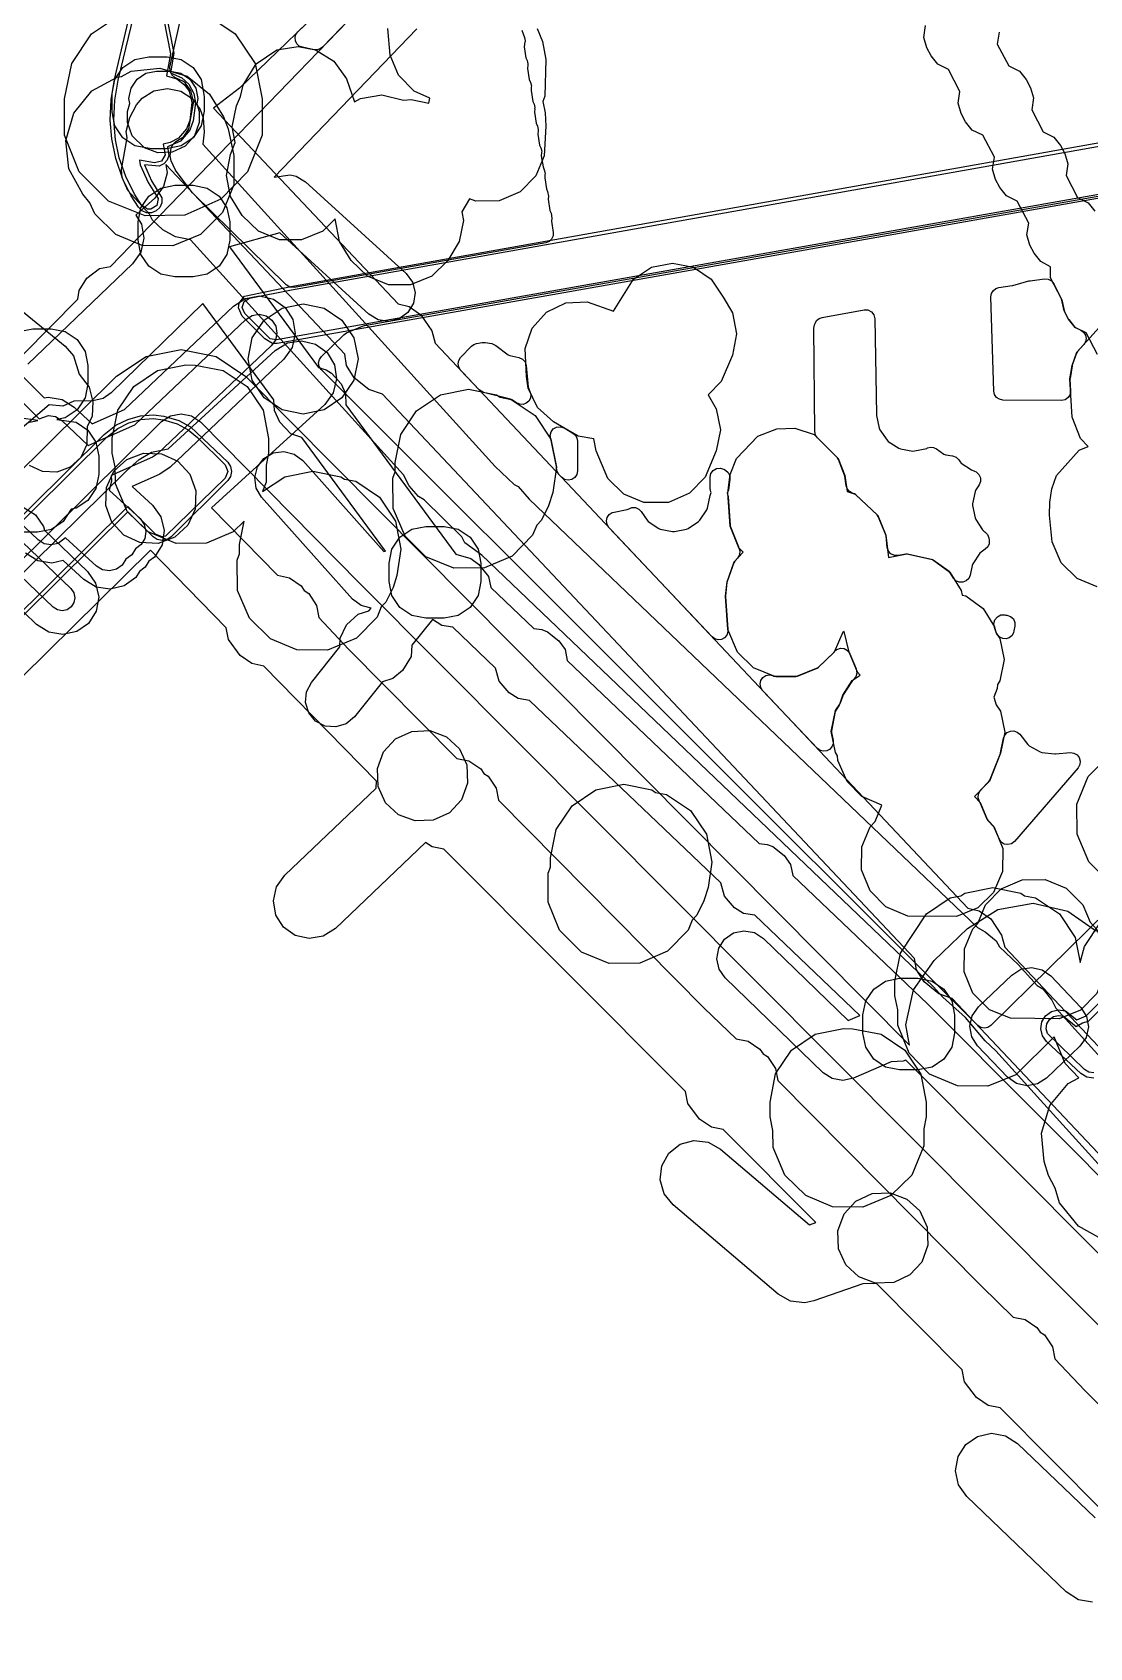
# Model space of a CAD drawing. Header units: metres. Extents: x -2677 to -840, y 169 to 1487.
# Drawn here: x -1781.2 to -1723.5, y 1042.6 to 1130.6 of the extents above; entities that cross this region are included whole.
import ezdxf

# ---------------------------------------------------------------- set-up
doc = ezdxf.new("R2010")
doc.units = ezdxf.units.M
for name, color, linetype in [('AI_GREENING_ALLOWED_ZONE', 4, 'Continuous'), ('AI_GREENING_EXCLUSIONS', 1, 'Continuous'), ('AI_GREENING_LAWN', 82, 'Continuous')]:
    doc.layers.add(name, color=color, linetype=linetype)

msp = doc.modelspace()

# ---------------------------------------------------------------- linework, layer by layer
at = {"layer": 'AI_GREENING_ALLOWED_ZONE'}
for points in [[(-1766.428, 1129.814), (-1766.595, 1129.88), (-1766.729, 1130.002), (-1766.81, 1130.163), (-1766.829, 1130.342), (-1766.783, 1130.517), (-1766.678, 1130.663), (-1764.763, 1132.519), (-1764.609, 1132.621), (-1764.428, 1132.66), (-1764.245, 1132.631), (-1764.086, 1132.537), (-1763.971, 1132.391), (-1763.841, 1132.141), (-1763.774, 1132.057), (-1763.689, 1131.899), (-1763.665, 1131.721), (-1763.705, 1131.546), (-1763.805, 1131.397), (-1765.324, 1129.828), (-1765.457, 1129.73), (-1765.615, 1129.68), (-1765.781, 1129.685), (-1766.428, 1129.814)], [(-1725.957, 1117.189), (-1725.756, 1117.172), (-1725.578, 1117.078), (-1725.452, 1116.921), (-1725.063, 1116.165), (-1725.021, 1116.048), (-1724.889, 1115.472), (-1724.867, 1115.412), (-1724.662, 1115.02), (-1724.635, 1114.979), (-1724.317, 1114.584), (-1724.234, 1114.518), (-1723.975, 1114.39), (-1723.828, 1114.28), (-1723.731, 1114.124), (-1723.696, 1113.944), (-1723.729, 1113.763), (-1723.825, 1113.607), (-1724.164, 1113.231), (-1724.213, 1113.149), (-1724.45, 1112.493), (-1724.461, 1112.448), (-1724.57, 1111.77), (-1724.573, 1111.717), (-1724.538, 1111.095), (-1724.568, 1110.895), (-1724.675, 1110.722), (-1724.842, 1110.607), (-1725.041, 1110.567), (-1728.235, 1110.588), (-1728.422, 1110.626), (-1728.581, 1110.731), (-1728.69, 1110.888), (-1728.732, 1111.074), (-1728.879, 1116.21), (-1728.851, 1116.389), (-1728.762, 1116.547), (-1728.622, 1116.662), (-1728.451, 1116.72), (-1727.726, 1116.824), (-1727.694, 1116.831), (-1726.817, 1117.079), (-1726.741, 1117.094), (-1725.957, 1117.189)], [(-1732.336, 1107.973), (-1732.172, 1108.013), (-1732.005, 1107.996), (-1731.852, 1107.925), (-1731.444, 1107.642), (-1731.345, 1107.602), (-1730.971, 1107.539), (-1730.782, 1107.465), (-1730.639, 1107.323), (-1730.568, 1107.218), (-1730.5, 1107.15), (-1729.938, 1106.774), (-1729.785, 1106.716), (-1729.787, 1106.711), (-1729.681, 1106.672), (-1729.535, 1106.536), (-1729.454, 1106.353), (-1729.451, 1106.153), (-1729.527, 1105.968), (-1729.713, 1105.69), (-1729.75, 1105.601), (-1729.883, 1104.932), (-1729.883, 1104.835), (-1729.75, 1104.167), (-1729.713, 1104.077), (-1729.334, 1103.51), (-1729.266, 1103.442), (-1729.213, 1103.407), (-1729.069, 1103.26), (-1728.997, 1103.067), (-1728.978, 1102.942), (-1728.984, 1102.754), (-1729.06, 1102.582), (-1729.194, 1102.451), (-1729.418, 1102.301), (-1729.486, 1102.232), (-1729.865, 1101.666), (-1729.902, 1101.576), (-1730.007, 1101.048), (-1730.083, 1100.866), (-1730.225, 1100.727), (-1730.408, 1100.654), (-1730.606, 1100.658), (-1730.787, 1100.738), (-1730.923, 1100.882), (-1731.098, 1101.166), (-1731.164, 1101.236), (-1732.034, 1101.861), (-1732.124, 1101.901), (-1733.424, 1102.193), (-1733.526, 1102.194), (-1733.939, 1102.112), (-1734.145, 1102.114), (-1734.332, 1102.199), (-1734.47, 1102.352), (-1734.534, 1102.547), (-1734.603, 1103.18), (-1734.621, 1103.248), (-1735.033, 1104.242), (-1735.092, 1104.327), (-1736.24, 1105.413), (-1736.326, 1105.466), (-1736.443, 1105.508), (-1736.598, 1105.598), (-1736.711, 1105.737), (-1736.768, 1105.907), (-1736.845, 1106.438), (-1736.86, 1106.492), (-1737.191, 1107.346), (-1737.247, 1107.431), (-1738.339, 1108.52), (-1738.447, 1108.681), (-1738.486, 1108.87), (-1738.533, 1114.51), (-1738.505, 1114.68), (-1738.475, 1114.764), (-1738.389, 1114.917), (-1738.256, 1115.03), (-1738.092, 1115.091), (-1735.802, 1115.504), (-1735.587, 1115.496), (-1735.396, 1115.398), (-1735.263, 1115.229), (-1735.213, 1115.02), (-1735.127, 1109.791), (-1735.122, 1109.742), (-1734.973, 1109.051), (-1734.934, 1108.963), (-1734.546, 1108.402), (-1734.477, 1108.335), (-1733.904, 1107.965), (-1733.814, 1107.93), (-1733.143, 1107.808), (-1733.046, 1107.81), (-1732.38, 1107.953), (-1732.336, 1107.973)], [(-1754.02, 1111.058), (-1753.972, 1110.88), (-1753.993, 1110.696), (-1754.079, 1110.532), (-1754.219, 1110.411), (-1754.393, 1110.349), (-1754.578, 1110.354), (-1754.748, 1110.427), (-1755.003, 1110.597), (-1755.079, 1110.631), (-1756.554, 1111.007), (-1756.794, 1111.149), (-1757.8, 1112.216), (-1757.901, 1112.375), (-1757.936, 1112.56), (-1757.9, 1112.745), (-1757.798, 1112.904), (-1757.209, 1113.521), (-1757.081, 1113.618), (-1756.928, 1113.67), (-1756.617, 1113.721), (-1756.459, 1113.722), (-1756.101, 1113.666), (-1755.873, 1113.568), (-1755.21, 1113.056), (-1755.109, 1113.009), (-1754.619, 1112.909), (-1754.427, 1112.824), (-1754.286, 1112.667), (-1754.222, 1112.466), (-1754.112, 1111.286), (-1754.088, 1111.202), (-1754.02, 1111.058)], [(-1752.88, 1108.446), (-1752.918, 1108.649), (-1752.87, 1108.85), (-1752.745, 1109.015), (-1752.564, 1109.115), (-1752.358, 1109.133), (-1752.162, 1109.067), (-1751.673, 1108.777), (-1751.543, 1108.665), (-1751.458, 1108.516), (-1751.429, 1108.347), (-1751.429, 1106.721), (-1751.468, 1106.528), (-1751.579, 1106.364), (-1751.744, 1106.257), (-1751.939, 1106.221), (-1752.131, 1106.264), (-1752.293, 1106.378), (-1752.439, 1106.533), (-1752.538, 1106.686), (-1752.575, 1106.865), (-1752.577, 1106.968), (-1752.864, 1108.407), (-1752.88, 1108.446)], [(-1749.714, 1103.645), (-1749.817, 1103.808), (-1749.851, 1103.998), (-1749.81, 1104.187), (-1749.701, 1104.345), (-1749.54, 1104.451), (-1749.428, 1104.473), (-1749.429, 1104.479), (-1748.712, 1104.621), (-1748.577, 1104.677), (-1748.575, 1104.673), (-1748.461, 1104.721), (-1748.266, 1104.721), (-1748.086, 1104.646), (-1747.948, 1104.508), (-1747.634, 1104.039), (-1747.566, 1103.971), (-1746.999, 1103.592), (-1746.91, 1103.555), (-1746.241, 1103.422), (-1746.145, 1103.422), (-1745.476, 1103.555), (-1745.387, 1103.592), (-1744.82, 1103.971), (-1744.751, 1104.039), (-1744.372, 1104.606), (-1744.335, 1104.696), (-1744.198, 1105.386), (-1744.132, 1105.541), (-1744.158, 1105.582), (-1744.193, 1105.765), (-1744.193, 1106.378), (-1744.149, 1106.582), (-1744.027, 1106.751), (-1743.846, 1106.854), (-1743.639, 1106.876), (-1743.441, 1106.81), (-1743.358, 1106.762), (-1743.211, 1106.631), (-1743.125, 1106.454), (-1743.115, 1106.257), (-1743.198, 1105.693), (-1743.259, 1105.517), (-1743.263, 1105.513), (-1743.209, 1105.323), (-1743.097, 1103.743), (-1743.08, 1103.668), (-1742.642, 1102.581), (-1742.639, 1102.576), (-1742.566, 1102.37), (-1742.587, 1102.153), (-1742.7, 1101.966), (-1742.848, 1101.809), (-1742.902, 1101.721), (-1743.263, 1100.701), (-1743.276, 1100.644), (-1743.351, 1099.919), (-1743.352, 1099.876), (-1743.225, 1098.079), (-1743.228, 1098.079), (-1743.222, 1097.947), (-1743.282, 1097.771), (-1743.402, 1097.629), (-1743.566, 1097.541), (-1743.75, 1097.518), (-1743.93, 1097.565), (-1744.081, 1097.674), (-1749.714, 1103.645)], [(-1728.682, 1098.195), (-1728.718, 1098.406), (-1728.663, 1098.612), (-1728.527, 1098.777), (-1728.335, 1098.87), (-1728.121, 1098.874), (-1728.069, 1098.864), (-1728.013, 1098.858), (-1727.814, 1098.795), (-1727.658, 1098.656), (-1727.573, 1098.465), (-1727.573, 1098.256), (-1727.628, 1098), (-1727.63, 1098.001), (-1727.648, 1097.896), (-1727.742, 1097.74), (-1727.885, 1097.628), (-1728.059, 1097.574), (-1728.24, 1097.587), (-1728.405, 1097.663), (-1728.532, 1097.793), (-1728.568, 1097.846), (-1728.64, 1098.016), (-1728.679, 1098.189), (-1728.682, 1098.195)], [(-1741.333, 1094.762), (-1741.435, 1094.924), (-1741.469, 1095.114), (-1741.429, 1095.302), (-1741.32, 1095.461), (-1741.16, 1095.567), (-1740.971, 1095.605), (-1740.782, 1095.568), (-1740.712, 1095.54), (-1740.62, 1095.522), (-1739.528, 1095.522), (-1739.436, 1095.54), (-1738.36, 1095.974), (-1738.28, 1096.026), (-1737.473, 1096.813), (-1737.447, 1096.851), (-1737.292, 1096.996), (-1737.091, 1097.064), (-1736.879, 1097.042), (-1736.696, 1096.934), (-1736.574, 1096.76), (-1736.225, 1095.926), (-1736.187, 1095.707), (-1736.248, 1095.493), (-1736.395, 1095.327), (-1736.405, 1095.319), (-1736.469, 1095.251), (-1736.938, 1094.516), (-1736.963, 1094.467), (-1737.108, 1094.063), (-1737.163, 1093.954), (-1737.33, 1093.705), (-1737.367, 1093.616), (-1737.577, 1092.564), (-1737.577, 1092.468), (-1737.492, 1092.036), (-1737.49, 1091.853), (-1737.554, 1091.681), (-1737.676, 1091.544), (-1737.839, 1091.46), (-1738.021, 1091.441), (-1738.198, 1091.488), (-1738.346, 1091.596), (-1741.333, 1094.762)], [(-1728.196, 1092.151), (-1728.125, 1092.326), (-1727.994, 1092.462), (-1727.823, 1092.54), (-1727.635, 1092.549), (-1727.456, 1092.488), (-1727.313, 1092.365), (-1726.87, 1091.806), (-1726.796, 1091.744), (-1726.2, 1091.412), (-1726.108, 1091.383), (-1725.406, 1091.302), (-1725.357, 1091.301), (-1724.551, 1091.367), (-1724.356, 1091.345), (-1724.186, 1091.249), (-1724.064, 1091.096), (-1724.012, 1090.907), (-1724.035, 1090.713), (-1724.131, 1090.542), (-1727.596, 1086.525), (-1727.757, 1086.401), (-1727.954, 1086.352), (-1728.154, 1086.385), (-1728.325, 1086.495), (-1728.438, 1086.663), (-1728.679, 1087.258), (-1728.729, 1087.336), (-1729.003, 1087.624), (-1729.102, 1087.776), (-1729.446, 1088.598), (-1729.51, 1088.697), (-1729.587, 1088.906), (-1729.565, 1089.128), (-1729.449, 1089.318), (-1728.994, 1089.785), (-1728.941, 1089.866), (-1728.366, 1091.314), (-1728.353, 1091.357), (-1728.196, 1092.151)]]:
    msp.add_lwpolyline(points, close=True, dxfattribs=at)
at = {"layer": 'AI_GREENING_EXCLUSIONS'}
for points in [[(-1781.647, 1113.071), (-1778.67, 1116.081), (-1778.6, 1116.553), (-1778.178, 1117.234), (-1777.498, 1117.759), (-1776.899, 1117.871), (-1762.328, 1132.922), (-1762.277, 1133.355), (-1762.153, 1133.66), (-1761.66, 1134.281), (-1761.179, 1134.615), (-1760.582, 1134.736), (-1748.999, 1146.763), (-1733.102, 1161.011), (-1733.004, 1161.478), (-1732.542, 1162.132), (-1731.832, 1162.615), (-1731.227, 1162.691), (-1724.065, 1169.109), (-1724.454, 1169.695), (-1724.528, 1170.276), (-1724.373, 1170.84), (-1724.014, 1171.302), (-1718.309, 1176.242)], [(-1774.204, 1133.39), (-1773.431, 1129.5), (-1773.616, 1128.415), (-1772.995, 1128.155), (-1772.995, 1128.155), (-1772.618, 1127.802), (-1772.343, 1127.294), (-1772.254, 1126.79), (-1772.376, 1125.798), (-1772.56, 1125.297), (-1773.081, 1124.693), (-1773.776, 1124.386), (-1773.709, 1123.921), (-1773.801, 1123.66), (-1773.988, 1123.454), (-1774.239, 1123.337), (-1775.03, 1123.413), (-1774.65, 1122.541), (-1774.093, 1121.608), (-1774.097, 1121.336), (-1774.204, 1121.086), (-1774.398, 1120.896), (-1774.65, 1120.794), (-1774.922, 1120.796), (-1775.173, 1120.901), (-1775.364, 1121.094), (-1775.768, 1121.712), (-1776.218, 1122.622), (-1776.606, 1123.745), (-1776.826, 1124.823), (-1776.907, 1125.835), (-1776.859, 1126.947), (-1776.667, 1128.056), (-1775.474, 1133.169)], [(-1774.372, 1133.281), (-1773.627, 1129.464), (-1773.846, 1128.253), (-1773.281, 1128.092), (-1772.853, 1127.771), (-1772.609, 1127.416), (-1772.609, 1127.416), (-1772.454, 1126.798), (-1772.574, 1125.828), (-1772.745, 1125.373), (-1773.184, 1124.864), (-1773.64, 1124.62), (-1774.021, 1124.534), (-1773.907, 1123.949), (-1774.106, 1123.615), (-1774.484, 1123.525), (-1775.31, 1123.662), (-1775.268, 1123.408), (-1774.829, 1122.444), (-1774.29, 1121.572), (-1774.369, 1121.199), (-1774.688, 1120.99), (-1774.882, 1120.992), (-1775.198, 1121.205), (-1775.589, 1121.801), (-1776.063, 1122.769), (-1776.41, 1123.786), (-1776.618, 1124.777), (-1776.707, 1125.851), (-1776.659, 1126.937), (-1776.47, 1128.021), (-1775.199, 1133.3)], [(-1764.177, 1133.087), (-1769.856, 1127.584), (-1771.269, 1126.492), (-1761.206, 1115.825), (-1760.6, 1115.687), (-1759.964, 1115.234), (-1759.369, 1114.361), (-1759.192, 1113.691), (-1730.133, 1082.891), (-1729.528, 1082.752), (-1728.892, 1082.3), (-1728.297, 1081.426), (-1728.12, 1080.757), (-1712.568, 1064.273)], [(-1753.627, 1130.844), (-1753.327, 1130.134), (-1753.145, 1129.145), (-1753.21, 1127.153), (-1753.313, 1126.866), (-1753.183, 1126.239), (-1753.144, 1125.522), (-1753.238, 1123.896), (-1753.691, 1122.812), (-1754.546, 1121.935), (-1755.697, 1121.437), (-1756.966, 1121.42), (-1757.314, 1121.548), (-1757.737, 1120.843), (-1757.643, 1120.369), (-1757.873, 1119.221), (-1758.502, 1118.185), (-1759.376, 1117.332), (-1760.537, 1116.863), (-1761.725, 1116.863), (-1762.886, 1117.332), (-1763.76, 1118.185), (-1764.401, 1119.221), (-1764.632, 1120.46), (-1765.32, 1119.792), (-1766.481, 1119.323), (-1767.669, 1119.323), (-1768.83, 1119.792), (-1769.704, 1120.645), (-1770.345, 1121.681), (-1770.575, 1122.829), (-1770.348, 1123.977), (-1770.086, 1124.621), (-1770.256, 1125.473), (-1770.029, 1126.621), (-1769.798, 1127.133), (-1769.652, 1127.753), (-1768.954, 1128.911), (-1767.816, 1129.671), (-1766.661, 1129.86), (-1766.661, 1129.86), (-1765.708, 1129.671), (-1764.713, 1129.054), (-1764.031, 1128.103), (-1763.592, 1126.848), (-1763.255, 1127.033), (-1762.1, 1127.222), (-1760.92, 1126.927), (-1760.498, 1126.978), (-1759.525, 1126.777), (-1759.484, 1127.046), (-1760.336, 1127.419), (-1761.191, 1128.296), (-1761.644, 1129.38), (-1761.777, 1130.833)], [(-1760.184, 1130.824), (-1767.968, 1122.74), (-1767.094, 1122.868), (-1766.76, 1122.789), (-1766.259, 1122.487), (-1760.774, 1117.479), (-1760.427, 1117.008), (-1760.286, 1116.44), (-1760.374, 1115.861), (-1760.677, 1115.36), (-1761.148, 1115.013), (-1761.717, 1114.873), (-1762.295, 1114.961), (-1762.796, 1115.264), (-1767.665, 1119.709), (-1770.395, 1118.939), (-1765.548, 1112.355), (-1765.129, 1112.231), (-1764.849, 1112.057), (-1764.321, 1111.466), (-1764.072, 1110.936), (-1764.054, 1110.327), (-1758.065, 1102.193), (-1757.243, 1101.942), (-1756.82, 1101.643), (-1756.283, 1100.973), (-1756.16, 1100.376), (-1753.806, 1098.132), (-1753.372, 1098.083), (-1753.066, 1097.96), (-1752.443, 1097.47), (-1752.106, 1096.991), (-1751.983, 1096.394), (-1741.516, 1086.416), (-1741.082, 1086.367), (-1740.777, 1086.244), (-1740.153, 1085.754), (-1739.817, 1085.275), (-1739.693, 1084.678), (-1732.318, 1077.647), (-1720.638, 1065.939)], [(-1723.074, 1113.061), (-1723.697, 1114.253), (-1724.283, 1114.542), (-1724.65, 1114.998), (-1724.882, 1115.441), (-1725.035, 1116.109), (-1725.625, 1117.257), (-1725.627, 1117.847), (-1726.157, 1118.13), (-1726.524, 1118.586), (-1726.756, 1119.029), (-1726.92, 1119.59), (-1726.822, 1120.236), (-1727.445, 1121.429), (-1728.031, 1121.717), (-1728.398, 1122.173), (-1728.63, 1122.617), (-1728.794, 1123.178), (-1728.696, 1123.824), (-1729.319, 1125.017), (-1729.905, 1125.305), (-1730.272, 1125.761), (-1730.504, 1126.204), (-1730.668, 1126.766), (-1730.571, 1127.412), (-1731.194, 1128.605), (-1731.78, 1128.893), (-1732.147, 1129.349), (-1732.378, 1129.792), (-1732.543, 1130.354), (-1732.445, 1131)], [(-1728.437, 1130.639), (-1728.534, 1129.994), (-1727.911, 1128.801), (-1727.325, 1128.512), (-1726.958, 1128.056), (-1726.727, 1127.613), (-1726.562, 1127.052), (-1726.66, 1126.406), (-1726.037, 1125.213), (-1725.451, 1124.925), (-1725.084, 1124.469), (-1724.853, 1124.025), (-1724.688, 1123.464), (-1724.786, 1122.818), (-1724.163, 1121.625), (-1723.577, 1121.337), (-1723.21, 1120.881)], [(-1706.844, 1051.073), (-1728.622, 1075.106), (-1729.192, 1075.658), (-1730.268, 1076.923), (-1731.501, 1078.03), (-1732.037, 1078.614), (-1756.639, 1102.124), (-1756.639, 1102.124), (-1757.57, 1102.803), (-1757.74, 1103.126), (-1759.781, 1105.155), (-1760.104, 1105.321), (-1760.607, 1105.917), (-1760.911, 1106.518), (-1772.538, 1119.326), (-1773.356, 1119.483), (-1774.03, 1119.869), (-1774.607, 1120.395), (-1774.763, 1120.725), (-1775.95, 1122.003), (-1776.25, 1122.723), (-1776.289, 1123.156), (-1775.982, 1124.871), (-1776.03, 1125.23), (-1775.83, 1125.985), (-1775.471, 1126.678), (-1775.156, 1127.046), (-1774.523, 1127.437), (-1773.792, 1127.57), (-1773.062, 1127.426), (-1772.435, 1127.026), (-1771.998, 1126.425), (-1771.845, 1125.964), (-1771.775, 1125.19), (-1771.86, 1124.531), (-1755.912, 1106.962), (-1754.884, 1105.98), (-1754.657, 1105.875), (-1754.06, 1105.192), (-1729.618, 1081.835), (-1729.188, 1081.601), (-1728.588, 1081.102), (-1728.418, 1080.779), (-1727.406, 1079.818), (-1726.365, 1078.671), (-1726.049, 1078.494), (-1725.565, 1077.881), (-1725.342, 1077.444), (-1703.682, 1053.54)], [(-1706.844, 1051.073), (-1728.622, 1075.106), (-1729.192, 1075.658), (-1730.268, 1076.923), (-1731.501, 1078.03), (-1732.037, 1078.614), (-1756.639, 1102.124), (-1756.639, 1102.124), (-1757.57, 1102.803), (-1757.74, 1103.126), (-1759.781, 1105.155), (-1760.104, 1105.321), (-1760.607, 1105.917), (-1760.911, 1106.518), (-1772.538, 1119.326), (-1773.356, 1119.483), (-1774.03, 1119.869), (-1774.607, 1120.395), (-1774.763, 1120.725), (-1775.95, 1122.003), (-1776.25, 1122.723), (-1776.289, 1123.156), (-1775.982, 1124.871), (-1776.03, 1125.23), (-1775.83, 1125.985), (-1775.471, 1126.678), (-1775.156, 1127.046), (-1774.523, 1127.437), (-1773.792, 1127.57), (-1773.062, 1127.426), (-1772.435, 1127.026), (-1771.998, 1126.425), (-1771.845, 1125.964), (-1771.775, 1125.19), (-1771.86, 1124.531), (-1755.912, 1106.962), (-1754.884, 1105.98), (-1754.657, 1105.875), (-1754.06, 1105.192), (-1729.618, 1081.835), (-1729.188, 1081.601), (-1728.588, 1081.102), (-1728.418, 1080.779), (-1727.406, 1079.818), (-1726.365, 1078.671), (-1726.049, 1078.494), (-1725.565, 1077.881), (-1725.342, 1077.444), (-1703.682, 1053.54)], [(-1794.644, 1124.848), (-1780.506, 1110.702), (-1780.298, 1110.75), (-1779.528, 1110.619), (-1778.868, 1110.204), (-1777.9, 1109.29), (-1776.134, 1110.071), (-1770.193, 1115.711), (-1769.534, 1116.127), (-1768.765, 1116.26), (-1768.003, 1116.088), (-1767.366, 1115.637), (-1766.949, 1114.977), (-1766.817, 1114.208), (-1766.989, 1113.447), (-1767.439, 1112.81), (-1773.631, 1106.932), (-1774.2, 1106.553), (-1775.714, 1105.883), (-1774.6, 1104.856), (-1774.14, 1104.226), (-1773.957, 1103.467), (-1774.078, 1102.696), (-1774.485, 1102.03), (-1774.798, 1101.802), (-1775, 1101.472), (-1775.313, 1101.243), (-1775.515, 1100.913), (-1776.146, 1100.453), (-1776.904, 1100.27), (-1777.675, 1100.391), (-1778.341, 1100.798), (-1779.464, 1101.833), (-1780.094, 1101.689), (-1780.863, 1101.819), (-1781.524, 1102.234)], [(-1795.352, 1124.141), (-1780.785, 1109.567), (-1780.269, 1109.75), (-1779.885, 1109.685), (-1779.554, 1109.477), (-1778.105, 1108.107), (-1775.571, 1109.227), (-1769.505, 1114.986), (-1769.175, 1115.194), (-1768.79, 1115.26), (-1768.41, 1115.174), (-1768.091, 1114.949), (-1767.883, 1114.619), (-1767.817, 1114.234), (-1767.903, 1113.854), (-1768.128, 1113.535), (-1774.32, 1107.657), (-1774.604, 1107.467), (-1776.856, 1106.472), (-1776.838, 1106.165), (-1776.967, 1105.678), (-1775.278, 1104.121), (-1775.048, 1103.806), (-1774.956, 1103.427), (-1775.017, 1103.041), (-1775.22, 1102.708), (-1775.533, 1102.48), (-1775.735, 1102.149), (-1776.049, 1101.921), (-1776.251, 1101.59), (-1776.566, 1101.361), (-1776.945, 1101.269), (-1777.331, 1101.33), (-1777.664, 1101.533), (-1779.346, 1103.084), (-1779.742, 1102.776), (-1780.122, 1102.689), (-1780.507, 1102.754), (-1780.837, 1102.961), (-1783.412, 1105.394)], [(-1713.561, 1059.497), (-1730.992, 1077.972), (-1731.725, 1078.221), (-1732.527, 1078.87), (-1732.941, 1079.531), (-1733.045, 1080.149), (-1762.064, 1110.906), (-1762.798, 1111.155), (-1763.599, 1111.805), (-1764.014, 1112.466), (-1764.118, 1113.083), (-1773.875, 1123.425), (-1773.81, 1122.981), (-1774.003, 1122.224), (-1774.469, 1121.599), (-1775.517, 1120.656), (-1775.209, 1120.177), (-1775.072, 1119.409), (-1775.238, 1118.647), (-1775.684, 1118.006), (-1781.4, 1112.541)], [(-1785.819, 1118.772), (-1779.364, 1113.521), (-1778.914, 1113.004), (-1778.609, 1112.005), (-1778.047, 1111.288), (-1777.858, 1110.493), (-1777.893, 1109.715), (-1778.171, 1109.12), (-1778.179, 1108.157), (-1778.511, 1107.451), (-1779.087, 1106.925), (-1779.821, 1106.66), (-1780.601, 1106.696), (-1781.307, 1107.027)], [(-1722.778, 1063.837), (-1733.527, 1074.611), (-1733.659, 1074.542), (-1734.323, 1074.513), (-1736.385, 1073.617), (-1736.957, 1073.493), (-1737.533, 1073.597), (-1738.024, 1073.914), (-1743.368, 1079.083), (-1743.701, 1079.564), (-1743.825, 1080.136), (-1743.721, 1080.712), (-1743.404, 1081.204), (-1742.922, 1081.537), (-1742.35, 1081.661), (-1741.774, 1081.556), (-1741.282, 1081.239), (-1736.66, 1076.768), (-1736.031, 1077.042), (-1741.757, 1082.501), (-1742.367, 1082.594), (-1742.861, 1082.907), (-1743.409, 1083.552), (-1743.603, 1084.261), (-1754.046, 1094.217), (-1754.656, 1094.31), (-1755.151, 1094.623), (-1755.699, 1095.268), (-1755.892, 1095.977), (-1758.223, 1098.198), (-1758.833, 1098.291), (-1759.342, 1098.619), (-1760.463, 1097.222), (-1760.503, 1096.606), (-1760.967, 1095.846), (-1761.499, 1095.409), (-1762.059, 1095.233), (-1763.595, 1093.318), (-1764.043, 1092.942), (-1764.602, 1092.766), (-1765.185, 1092.817), (-1765.704, 1093.087), (-1766.08, 1093.536), (-1766.256, 1094.094), (-1766.205, 1094.677), (-1765.935, 1095.196), (-1764.384, 1097.129), (-1764.364, 1097.605), (-1764.014, 1098.326), (-1763.392, 1098.919), (-1762.808, 1099.093), (-1762.684, 1099.248), (-1763.231, 1099.389), (-1763.699, 1099.741), (-1768.649, 1105.288), (-1768.946, 1105.792), (-1769.027, 1106.372), (-1768.88, 1106.939), (-1768.528, 1107.406), (-1768.024, 1107.703), (-1767.444, 1107.784), (-1766.878, 1107.638), (-1766.41, 1107.286), (-1761.991, 1102.334), (-1761.903, 1102.345), (-1766.465, 1108.541), (-1767.05, 1108.738), (-1767.665, 1109.382), (-1767.95, 1110.009), (-1767.977, 1110.594), (-1771.85, 1115.855), (-1776.853, 1110.971), (-1777.289, 1110.675), (-1777.859, 1110.545), (-1778.883, 1110.517), (-1779.497, 1110.261), (-1780.241, 1110.329), (-1785.685, 1105.7)], [(-1781.892, 1114.318), (-1781.126, 1114.47), (-1780.126, 1114.47), (-1779.361, 1114.318), (-1778.712, 1113.884), (-1778.279, 1113.235), (-1778.126, 1112.47), (-1778.126, 1111.47), (-1778.279, 1110.705), (-1778.712, 1110.056), (-1779.361, 1109.622), (-1779.809, 1109.533), (-1778.771, 1109.381), (-1778.122, 1108.947), (-1777.688, 1108.298), (-1777.536, 1107.533), (-1777.536, 1106.533), (-1777.688, 1105.768), (-1778.122, 1105.119), (-1778.771, 1104.685), (-1779.029, 1104.634), (-1779.467, 1103.963), (-1780.116, 1103.529), (-1780.881, 1103.377), (-1781.881, 1103.377)], [(-1723.088, 1100.398), (-1724.172, 1100.851), (-1725.049, 1101.706), (-1725.547, 1102.857), (-1725.68, 1104.31), (-1725.679, 1105.028), (-1725.562, 1105.755), (-1725.301, 1106.479), (-1724.063, 1107.852), (-1723.576, 1108.055), (-1723.989, 1108.489), (-1724.459, 1109.654), (-1724.574, 1111.744), (-1724.574, 1111.744), (-1724.457, 1112.471), (-1724.196, 1113.195), (-1722.958, 1114.568)], [(-1889.817, 997.099), (-1830.346, 1055.367), (-1830.546, 1056.397), (-1830.158, 1058.303), (-1829.068, 1059.921), (-1776.569, 1111.896), (-1774.949, 1112.968), (-1773.035, 1113.343), (-1771.123, 1112.956), (-1769.504, 1111.867), (-1733.33, 1075.426), (-1733.524, 1076.532), (-1733.099, 1078.436), (-1731.979, 1080.033), (-1730.155, 1081.775), (-1728.508, 1082.822), (-1726.587, 1083.158), (-1724.683, 1082.734), (-1723.127, 1081.643)], [(-1788.625, 1094.326), (-1776.023, 1106.729), (-1775.325, 1107.35), (-1774.653, 1107.745), (-1773.753, 1107.925), (-1767.91, 1113.292), (-1767.243, 1113.697), (-1766.472, 1113.817), (-1765.713, 1113.632), (-1765.084, 1113.171), (-1764.678, 1112.505), (-1764.559, 1111.734), (-1764.743, 1110.975), (-1765.204, 1110.346), (-1771.38, 1104.71), (-1767.78, 1101.033), (-1767.135, 1100.9), (-1766.49, 1100.461), (-1766.322, 1100.205), (-1766.085, 1100.044), (-1765.656, 1099.392), (-1765.529, 1098.734), (-1763.907, 1097.006), (-1757.998, 1091.05), (-1757.352, 1090.922), (-1756.703, 1090.489), (-1756.533, 1090.234), (-1756.294, 1090.076), (-1755.859, 1089.428), (-1755.727, 1088.771), (-1744.511, 1077.446), (-1742.772, 1075.772), (-1742.126, 1075.644), (-1741.477, 1075.21), (-1741.307, 1074.956), (-1741.069, 1074.797), (-1740.633, 1074.15), (-1740.501, 1073.493), (-1729.405, 1062.278), (-1727.668, 1060.602), (-1727.022, 1060.473), (-1726.374, 1060.039), (-1726.204, 1059.785), (-1725.966, 1059.626), (-1725.531, 1058.977), (-1725.4, 1058.32), (-1723.764, 1056.605), (-1718.229, 1051.108)], [(-1887.368, 994.599), (-1826.012, 1054.714), (-1826.612, 1055.317), (-1826.934, 1055.805), (-1827.046, 1056.378), (-1826.929, 1056.951), (-1826.602, 1057.437), (-1774.106, 1109.409), (-1773.62, 1109.73), (-1773.043, 1109.843), (-1772.472, 1109.727), (-1771.987, 1109.4), (-1763.3, 1100.586), (-1720.313, 1057.43), (-1674.307, 1010.97)], [(-1813.252, 1072.765), (-1777.093, 1108.563), (-1776.5, 1109.032), (-1775.888, 1109.34), (-1775.238, 1109.521), (-1774.571, 1109.573), (-1773.999, 1109.517), (-1773.26, 1109.295), (-1772.657, 1108.964), (-1772.151, 1108.546), (-1770.641, 1107.049), (-1770.491, 1106.694), (-1770.638, 1106.337), (-1773.885, 1103.165), (-1774.077, 1103.127), (-1774.077, 1103.127), (-1774.43, 1103.275), (-1775.939, 1104.78), (-1812.487, 1068.596)], [(-1813.248, 1073.05), (-1777.233, 1108.705), (-1776.593, 1109.21), (-1775.944, 1109.532), (-1775.256, 1109.72), (-1774.551, 1109.772), (-1773.979, 1109.716), (-1773.167, 1109.472), (-1772.53, 1109.119), (-1770.501, 1107.192), (-1770.346, 1106.965), (-1770.291, 1106.695), (-1770.344, 1106.424), (-1770.497, 1106.195), (-1773.582, 1103.131), (-1773.582, 1103.131), (-1773.809, 1102.98), (-1774.077, 1102.927), (-1774.345, 1102.982), (-1774.572, 1103.134), (-1775.941, 1104.497), (-1812.346, 1068.454)], [(-1781.301, 1109.381), (-1780.853, 1109.47), (-1781.892, 1109.622)], [(-1781.645, 1104.752), (-1780.987, 1104.332), (-1780.54, 1103.692), (-1780.497, 1103.494), (-1778.151, 1101.243), (-1777.704, 1100.603), (-1777.536, 1099.841), (-1777.672, 1099.073), (-1778.092, 1098.415), (-1778.732, 1097.968), (-1779.494, 1097.8), (-1780.263, 1097.937), (-1780.92, 1098.357), (-1783.627, 1100.971)], [(-1781.685, 1102.832), (-1779.051, 1100.305), (-1778.894, 1100.081), (-1778.836, 1099.814), (-1778.883, 1099.545), (-1779.03, 1099.315), (-1779.254, 1099.159), (-1779.521, 1099.1), (-1779.79, 1099.148), (-1780.02, 1099.295), (-1782.69, 1101.857)], [(-1722.752, 1049.984), (-1728.387, 1055.651), (-1729.028, 1055.781), (-1729.676, 1056.216), (-1730.317, 1057.076), (-1730.443, 1057.72), (-1735.122, 1062.425), (-1735.866, 1062.411), (-1738.532, 1061.477), (-1739.032, 1061.37), (-1739.807, 1061.461), (-1740.489, 1061.84), (-1746.217, 1066.712), (-1746.701, 1067.324), (-1746.914, 1068.075), (-1746.824, 1068.85), (-1746.444, 1069.531), (-1745.832, 1070.016), (-1745.082, 1070.229), (-1744.307, 1070.139), (-1743.625, 1069.759), (-1738.772, 1065.631), (-1738.432, 1065.75), (-1743.485, 1070.82), (-1744.127, 1070.949), (-1744.775, 1071.384), (-1745.417, 1072.242), (-1745.544, 1072.887), (-1758.71, 1086.099), (-1759.352, 1086.227), (-1759.722, 1086.462), (-1764.629, 1081.787), (-1765.288, 1081.369), (-1766.057, 1081.235), (-1766.819, 1081.406), (-1767.457, 1081.855), (-1767.875, 1082.514), (-1768.008, 1083.283), (-1767.838, 1084.045), (-1767.389, 1084.683), (-1762.405, 1089.431), (-1762.382, 1089.803), (-1768.536, 1096.088), (-1769.177, 1096.223), (-1769.821, 1096.663), (-1770.456, 1097.528), (-1770.577, 1098.173), (-1774.719, 1102.403), (-1785.97, 1091.326)], [(-1722.468, 1084.342), (-1723.549, 1085.423), (-1724.185, 1086.915), (-1724.197, 1088.557), (-1723.581, 1090.059), (-1722.468, 1091.188)], [(-1722.709, 1064.775), (-1724.114, 1065.548), (-1725.145, 1066.828), (-1725.387, 1067.635), (-1725.747, 1068.316), (-1725.974, 1069.074), (-1726.123, 1070.633), (-1725.665, 1072.125), (-1725.665, 1072.125), (-1724.671, 1073.328), (-1724.084, 1073.64), (-1724.835, 1074.417), (-1725.442, 1075.874), (-1727.531, 1073.802), (-1729.053, 1073.182), (-1730.714, 1073.198), (-1732.223, 1073.845), (-1733.346, 1074.989), (-1733.966, 1076.511), (-1733.966, 1077.354), (-1734.115, 1078.104), (-1734.115, 1078.906), (-1733.811, 1080.437), (-1732.396, 1082.582), (-1731.099, 1083.45), (-1730.516, 1083.565), (-1730.311, 1083.703), (-1728.78, 1084.007), (-1727.249, 1083.703), (-1727.05, 1083.569), (-1726.447, 1083.45), (-1725.15, 1082.582), (-1724.282, 1081.285), (-1724.013, 1079.931), (-1723.788, 1080.798), (-1722.92, 1082.095)], [(-1723.263, 1073.614), (-1723.649, 1073.676), (-1723.981, 1073.88), (-1725.85, 1075.613), (-1726.079, 1075.929), (-1726.17, 1076.309), (-1726.108, 1076.694), (-1725.904, 1077.026), (-1725.588, 1077.255), (-1725.208, 1077.346), (-1724.823, 1077.284), (-1724.199, 1076.809), (-1723.69, 1077.026), (-1722.365, 1078.363)], [(-1723.275, 1073.914), (-1723.544, 1073.957), (-1723.777, 1074.1), (-1725.806, 1076.054), (-1725.87, 1076.32), (-1725.827, 1076.59), (-1725.684, 1076.822), (-1725.462, 1076.983), (-1725.197, 1077.046), (-1724.927, 1077.003), (-1724.239, 1076.437), (-1723.883, 1076.647), (-1723.558, 1076.733), (-1722.152, 1078.152)], [(-1723.347, 1045.058), (-1724.115, 1045.195), (-1724.772, 1045.615), (-1730.197, 1050.823), (-1730.643, 1051.463), (-1730.811, 1052.225), (-1730.674, 1052.993), (-1730.254, 1053.651), (-1729.614, 1054.097), (-1728.852, 1054.265), (-1728.084, 1054.128), (-1727.426, 1053.708), (-1723.206, 1049.656)]]:
    msp.add_lwpolyline(points, dxfattribs=at)
for points in [[(-1771.713, 1131.641), (-1770.09, 1130.558), (-1769.007, 1128.935), (-1768.621, 1127.01), (-1768.621, 1125.032), (-1769.415, 1123.035), (-1770.87, 1121.529), (-1772.832, 1120.668), (-1775.001, 1120.63), (-1776.998, 1121.424), (-1778.609, 1123.035), (-1779.403, 1125.032), (-1779.403, 1127.01), (-1779.004, 1128.935), (-1777.921, 1130.558), (-1776.298, 1131.641), (-1774.385, 1132.022), (-1773.626, 1132.022), (-1771.713, 1131.641)], [(-1690.613, 1128.339), (-1690.761, 1128.102), (-1691.532, 1127.288), (-1691.918, 1127.08), (-1767.811, 1113.668), (-1768.057, 1113.669), (-1768.476, 1113.916), (-1769.71, 1115.165), (-1769.912, 1115.615), (-1769.882, 1115.864), (-1769.579, 1116.254), (-1767.064, 1116.784), (-1708.545, 1127.193), (-1708.209, 1127.368), (-1692.399, 1130.161), (-1692.09, 1130.146), (-1691.817, 1129.998), (-1690.807, 1129.109), (-1690.638, 1128.887), (-1690.57, 1128.616), (-1690.613, 1128.339)], [(-1767.845, 1113.865), (-1768.187, 1113.927), (-1768.321, 1114.042), (-1769.568, 1115.306), (-1769.712, 1115.627), (-1769.608, 1115.964), (-1769.307, 1116.148), (-1767.026, 1116.588), (-1708.457, 1127.005), (-1708.358, 1127.1), (-1692.365, 1129.964), (-1691.949, 1129.847), (-1690.939, 1128.959), (-1690.769, 1128.606), (-1690.906, 1128.24), (-1691.677, 1127.426), (-1691.953, 1127.277), (-1767.845, 1113.865)], [(-1773.038, 1129.146), (-1772.389, 1128.712), (-1771.956, 1128.063), (-1771.791, 1127.134), (-1771.791, 1126.342), (-1771.956, 1125.532), (-1772.389, 1124.884), (-1773.038, 1124.45), (-1773.855, 1124.278), (-1774.647, 1124.278), (-1775.569, 1124.45), (-1776.218, 1124.884), (-1776.651, 1125.532), (-1776.804, 1126.298), (-1776.804, 1127.298), (-1776.651, 1128.063), (-1776.218, 1128.712), (-1775.569, 1129.146), (-1774.804, 1129.298), (-1773.804, 1129.298), (-1773.038, 1129.146)], [(-1774.206, 1128.682), (-1772.708, 1128.243), (-1771.493, 1127.264), (-1770.738, 1126.016), (-1770.481, 1125.378), (-1770.168, 1123.909), (-1770.168, 1122.325), (-1770.788, 1120.803), (-1771.975, 1119.616), (-1773.497, 1118.996), (-1775.158, 1119.012), (-1776.603, 1119.616), (-1777.747, 1120.739), (-1778.016, 1121.343), (-1778.408, 1121.812), (-1779.156, 1123.182), (-1779.323, 1124.734), (-1778.884, 1126.231), (-1777.905, 1127.447), (-1776.535, 1128.195), (-1776.297, 1128.221), (-1775.758, 1128.515), (-1774.206, 1128.682)], [(-1773.626, 1128.522), (-1773.052, 1128.408), (-1772.565, 1128.083), (-1772.24, 1127.596), (-1772.126, 1127.022), (-1772.184, 1126.732), (-1772.052, 1126.318), (-1772.052, 1125.724), (-1772.317, 1124.992), (-1772.827, 1124.431), (-1773.524, 1124.099), (-1774.309, 1124.061), (-1775.041, 1124.326), (-1775.707, 1124.992), (-1775.972, 1125.724), (-1775.972, 1126.318), (-1775.832, 1126.753), (-1775.885, 1127.022), (-1775.771, 1127.596), (-1775.446, 1128.083), (-1774.959, 1128.408), (-1774.385, 1128.522), (-1773.626, 1128.522)], [(-1770.974, 1117.88), (-1771.623, 1117.446), (-1772.388, 1117.294), (-1773.388, 1117.294), (-1774.153, 1117.446), (-1774.802, 1117.88), (-1775.236, 1118.529), (-1775.388, 1119.294), (-1775.388, 1120.294), (-1775.236, 1121.059), (-1774.802, 1121.708), (-1774.153, 1122.142), (-1773.388, 1122.294), (-1772.388, 1122.294), (-1771.623, 1122.142), (-1770.974, 1121.708), (-1770.54, 1121.059), (-1770.388, 1120.294), (-1770.388, 1119.294), (-1770.54, 1118.529), (-1770.974, 1117.88)], [(-1753.117, 1115.378), (-1752.061, 1115.884), (-1750.892, 1115.947), (-1749.459, 1115.435), (-1748.373, 1117.173), (-1747.4, 1117.824), (-1746.252, 1118.052), (-1745.104, 1117.824), (-1744.131, 1117.173), (-1743.48, 1116.2), (-1742.981, 1115.336), (-1742.753, 1114.188), (-1742.981, 1113.04), (-1743.587, 1111.603), (-1744.298, 1110.872), (-1743.862, 1110.114), (-1743.634, 1108.966), (-1743.862, 1107.818), (-1744.468, 1106.381), (-1745.321, 1105.507), (-1746.468, 1105.011), (-1747.812, 1105.011), (-1748.895, 1105.464), (-1749.769, 1106.317), (-1750.406, 1107.818), (-1750.536, 1108.473), (-1751.394, 1108.611), (-1752.731, 1109.405), (-1753.602, 1110.187), (-1754.108, 1111.242), (-1754.205, 1111.868), (-1754.288, 1113.403), (-1753.899, 1114.507), (-1753.117, 1115.378)], [(-1768.513, 1114.946), (-1767.539, 1115.597), (-1766.391, 1115.825), (-1765.243, 1115.597), (-1764.27, 1114.946), (-1763.62, 1113.973), (-1763.391, 1112.825), (-1763.62, 1111.677), (-1764.27, 1110.704), (-1765.243, 1110.053), (-1766.391, 1109.825), (-1767.539, 1110.053), (-1768.513, 1110.704), (-1769.163, 1111.677), (-1769.391, 1112.825), (-1769.163, 1113.973), (-1768.513, 1114.946)], [(-1770.739, 1112.191), (-1769.442, 1111.323), (-1768.574, 1110.026), (-1768.27, 1108.495), (-1768.27, 1107.689), (-1768.401, 1107.03), (-1768.401, 1106.105), (-1768.596, 1105.6), (-1767.386, 1106.409), (-1765.855, 1106.713), (-1764.324, 1106.409), (-1764.125, 1106.275), (-1763.522, 1106.156), (-1762.225, 1105.288), (-1761.357, 1103.991), (-1761.053, 1102.46), (-1761.274, 1101.019), (-1761.486, 1100.364), (-1761.879, 1099.574), (-1762.128, 1099.307), (-1762.357, 1098.758), (-1763.48, 1097.614), (-1765.066, 1096.951), (-1766.727, 1096.967), (-1768.172, 1097.571), (-1769.316, 1098.694), (-1769.963, 1100.203), (-1769.979, 1101.864), (-1769.855, 1102.2), (-1769.855, 1102.713), (-1769.603, 1103.981), (-1770.208, 1103.396), (-1771.653, 1102.792), (-1773.314, 1102.776), (-1774.836, 1103.396), (-1775.98, 1104.519), (-1776.627, 1106.028), (-1776.643, 1106.948), (-1776.792, 1107.698), (-1776.792, 1108.5), (-1776.488, 1110.031), (-1775.62, 1111.328), (-1774.323, 1112.196), (-1772.792, 1112.5), (-1772.27, 1112.495), (-1770.739, 1112.191)], [(-1755.641, 1110.74), (-1755.038, 1110.621), (-1753.741, 1109.753), (-1752.873, 1108.456), (-1752.569, 1106.925), (-1752.776, 1105.554), (-1753.002, 1104.829), (-1753.395, 1104.039), (-1753.644, 1103.772), (-1753.873, 1103.223), (-1754.996, 1102.079), (-1756.505, 1101.432), (-1758.166, 1101.416), (-1759.688, 1102.036), (-1760.832, 1103.159), (-1761.479, 1104.668), (-1761.495, 1106.329), (-1761.371, 1106.665), (-1761.371, 1107.178), (-1761.067, 1108.709), (-1760.199, 1110.006), (-1758.902, 1110.874), (-1757.371, 1111.178), (-1755.84, 1110.874), (-1755.641, 1110.74)], [(-1736.607, 1096.838), (-1736.881, 1097.974), (-1736.964, 1097.939), (-1737.438, 1096.847), (-1738.315, 1095.992), (-1739.48, 1095.522), (-1740.668, 1095.522), (-1741.833, 1095.992), (-1742.71, 1096.847), (-1743.225, 1098.079), (-1743.353, 1099.898), (-1743.273, 1100.673), (-1742.884, 1101.771), (-1742.394, 1102.287), (-1742.625, 1102.539), (-1743.095, 1103.704), (-1743.223, 1105.523), (-1743.093, 1106.521), (-1742.754, 1107.396), (-1741.594, 1108.618), (-1740.564, 1109.025), (-1739.57, 1109.052), (-1738.52, 1108.7), (-1737.21, 1107.395), (-1736.849, 1106.466), (-1736.726, 1105.61), (-1736.278, 1105.449), (-1735.054, 1104.29), (-1734.607, 1103.215), (-1734.474, 1102.005), (-1733.475, 1102.204), (-1732.075, 1101.89), (-1731.124, 1101.208), (-1730.507, 1100.213), (-1730.458, 1099.959), (-1730.256, 1099.907), (-1729.305, 1099.225), (-1728.688, 1098.23), (-1728.62, 1097.924), (-1728.392, 1097.583), (-1728.162, 1096.435), (-1728.389, 1095.287), (-1728.522, 1095.087), (-1728.538, 1094.855), (-1728.73, 1094.397), (-1728.588, 1093.972), (-1728.36, 1093.631), (-1728.13, 1092.483), (-1728.357, 1091.335), (-1728.959, 1089.82), (-1729.782, 1088.977), (-1729.464, 1088.64), (-1729.066, 1087.691), (-1728.697, 1087.302), (-1728.229, 1086.149), (-1728.243, 1084.891), (-1728.735, 1083.751), (-1729.603, 1082.902), (-1730.756, 1082.434), (-1733.412, 1082.456), (-1734.622, 1082.962), (-1735.471, 1083.83), (-1735.939, 1084.983), (-1735.925, 1086.241), (-1735.471, 1087.324), (-1735.199, 1087.615), (-1734.826, 1088.506), (-1735.919, 1088.979), (-1736.729, 1089.789), (-1737.225, 1090.936), (-1737.241, 1091.189), (-1737.36, 1091.368), (-1737.587, 1092.516), (-1737.357, 1093.664), (-1737.129, 1094.005), (-1736.953, 1094.493), (-1736.444, 1095.292), (-1736.017, 1095.598), (-1736.154, 1095.755), (-1736.607, 1096.838)], [(-1772.272, 1104.645), (-1772.681, 1103.763), (-1773.38, 1103.116), (-1774.297, 1102.775), (-1775.283, 1102.814), (-1776.165, 1103.223), (-1776.812, 1103.922), (-1777.153, 1104.839), (-1777.114, 1105.825), (-1776.705, 1106.707), (-1776.006, 1107.354), (-1775.089, 1107.695), (-1774.103, 1107.656), (-1773.221, 1107.247), (-1772.574, 1106.548), (-1772.233, 1105.631), (-1772.272, 1104.645)], [(-1757.281, 1099.284), (-1757.93, 1098.85), (-1758.696, 1098.698), (-1759.696, 1098.698), (-1760.461, 1098.85), (-1761.11, 1099.284), (-1761.543, 1099.933), (-1761.696, 1100.698), (-1761.696, 1101.698), (-1761.543, 1102.463), (-1761.11, 1103.112), (-1760.461, 1103.546), (-1759.696, 1103.698), (-1758.696, 1103.698), (-1757.93, 1103.546), (-1757.281, 1103.112), (-1756.848, 1102.463), (-1756.696, 1101.698), (-1756.696, 1100.698), (-1756.848, 1099.933), (-1757.281, 1099.284)], [(-1757.418, 1089.709), (-1757.76, 1088.792), (-1758.407, 1088.092), (-1759.288, 1087.683), (-1760.274, 1087.644), (-1761.191, 1087.985), (-1761.89, 1088.633), (-1762.3, 1089.514), (-1762.339, 1090.5), (-1761.998, 1091.417), (-1761.35, 1092.116), (-1760.469, 1092.525), (-1759.483, 1092.565), (-1758.566, 1092.223), (-1757.867, 1091.576), (-1757.457, 1090.695), (-1757.418, 1089.709)], [(-1747.367, 1089.337), (-1747.168, 1089.203), (-1746.565, 1089.084), (-1745.268, 1088.216), (-1744.4, 1086.919), (-1744.096, 1085.388), (-1744.303, 1084.018), (-1744.529, 1083.292), (-1744.921, 1082.503), (-1745.17, 1082.235), (-1745.4, 1081.686), (-1746.523, 1080.542), (-1748.031, 1079.895), (-1749.692, 1079.879), (-1751.215, 1080.499), (-1752.402, 1081.686), (-1753.022, 1083.209), (-1753.022, 1084.792), (-1752.898, 1085.127), (-1752.898, 1085.641), (-1752.594, 1087.172), (-1751.726, 1088.469), (-1750.429, 1089.337), (-1748.898, 1089.641), (-1747.367, 1089.337)], [(-1725.926, 1084.445), (-1724.773, 1083.977), (-1723.867, 1083.071), (-1723.469, 1082.122), (-1723.1, 1081.733), (-1722.646, 1080.65), (-1722.632, 1079.392), (-1723.1, 1078.239), (-1724.006, 1077.333), (-1725.159, 1076.865), (-1727.815, 1076.887), (-1728.968, 1077.355), (-1729.874, 1078.261), (-1730.342, 1079.414), (-1730.328, 1080.672), (-1729.874, 1081.755), (-1729.602, 1082.046), (-1729.173, 1083.071), (-1728.324, 1083.939), (-1727.184, 1084.431), (-1725.926, 1084.445)], [(-1723.693, 1075.841), (-1724.029, 1075.362), (-1725.853, 1073.62), (-1726.346, 1073.306), (-1726.923, 1073.205), (-1727.494, 1073.333), (-1727.973, 1073.669), (-1729.609, 1075.381), (-1729.923, 1075.875), (-1730.024, 1076.452), (-1729.897, 1077.023), (-1729.561, 1077.502), (-1727.737, 1079.244), (-1727.243, 1079.558), (-1726.667, 1079.659), (-1726.096, 1079.532), (-1725.617, 1079.196), (-1723.98, 1077.483), (-1723.666, 1076.989), (-1723.565, 1076.413), (-1723.693, 1075.841)], [(-1731.446, 1074.654), (-1732.094, 1074.22), (-1732.86, 1074.068), (-1733.86, 1074.068), (-1734.625, 1074.22), (-1735.274, 1074.654), (-1735.708, 1075.303), (-1735.86, 1076.068), (-1735.86, 1077.068), (-1735.708, 1077.833), (-1735.274, 1078.482), (-1734.625, 1078.916), (-1733.86, 1079.068), (-1732.86, 1079.068), (-1732.094, 1078.916), (-1731.446, 1078.482), (-1731.012, 1077.833), (-1730.86, 1077.068), (-1730.86, 1076.068), (-1731.012, 1075.303), (-1731.446, 1074.654)], [(-1734.874, 1076.014), (-1733.577, 1075.146), (-1732.709, 1073.849), (-1732.405, 1072.318), (-1732.405, 1071.512), (-1732.536, 1070.853), (-1732.536, 1069.928), (-1733.199, 1068.342), (-1734.343, 1067.219), (-1735.865, 1066.599), (-1737.526, 1066.615), (-1738.971, 1067.219), (-1740.115, 1068.342), (-1740.762, 1069.851), (-1740.778, 1070.771), (-1740.927, 1071.521), (-1740.927, 1072.323), (-1740.623, 1073.854), (-1739.755, 1075.151), (-1738.458, 1076.019), (-1736.927, 1076.323), (-1736.405, 1076.318), (-1734.874, 1076.014)], [(-1732.314, 1064.517), (-1732.656, 1063.6), (-1733.303, 1062.901), (-1734.184, 1062.492), (-1735.17, 1062.452), (-1736.087, 1062.794), (-1736.786, 1063.441), (-1737.196, 1064.322), (-1737.235, 1065.309), (-1736.894, 1066.225), (-1736.246, 1066.925), (-1735.365, 1067.334), (-1734.379, 1067.373), (-1733.462, 1067.032), (-1732.763, 1066.384), (-1732.353, 1065.503), (-1732.314, 1064.517)]]:
    msp.add_lwpolyline(points, close=True, dxfattribs=at)
at = {"layer": 'AI_GREENING_LAWN'}
for points in [[(-1754.465, 1130.746), (-1754.314, 1130.342), (-1754.282, 1130.172), (-1754.31, 1130.001), (-1754.324, 1129.963), (-1754.335, 1129.843), (-1754.24, 1129.246), (-1754.171, 1129.095), (-1754.127, 1128.911), (-1754.138, 1128.835), (-1754.132, 1128.834), (-1754.148, 1128.652), (-1754.053, 1128.055), (-1753.985, 1127.905), (-1753.94, 1127.72), (-1753.951, 1127.644), (-1753.945, 1127.644), (-1753.961, 1127.462), (-1753.867, 1126.865), (-1753.798, 1126.715), (-1753.754, 1126.53), (-1753.765, 1126.454), (-1753.758, 1126.453), (-1753.775, 1126.271), (-1753.68, 1125.674), (-1753.612, 1125.524), (-1753.567, 1125.339), (-1753.578, 1125.263), (-1753.572, 1125.263), (-1753.588, 1125.081), (-1753.493, 1124.484), (-1753.425, 1124.334), (-1753.38, 1124.149), (-1753.392, 1124.073), (-1753.385, 1124.072), (-1753.402, 1123.89), (-1753.307, 1123.294), (-1753.238, 1123.143), (-1753.194, 1122.958), (-1753.205, 1122.883), (-1753.199, 1122.882), (-1753.215, 1122.7), (-1753.12, 1122.103), (-1753.054, 1121.957), (-1753.012, 1121.692), (-1753.031, 1121.533), (-1752.933, 1120.913), (-1752.867, 1120.767), (-1752.826, 1120.502), (-1752.844, 1120.343), (-1752.748, 1119.722), (-1752.756, 1119.53), (-1752.836, 1119.355), (-1752.976, 1119.223), (-1753.155, 1119.154), (-1766.879, 1116.729), (-1767.114, 1116.744), (-1767.316, 1116.865), (-1772.369, 1121.833), (-1772.417, 1121.887), (-1773.314, 1123.072), (-1773.366, 1123.157), (-1773.589, 1123.621), (-1773.634, 1123.906), (-1773.577, 1124.315), (-1773.498, 1124.523), (-1773.337, 1124.676), (-1772.971, 1124.893), (-1772.898, 1124.959), (-1772.669, 1125.272), (-1772.625, 1125.373), (-1772.363, 1126.777), (-1772.366, 1126.882), (-1772.493, 1127.389), (-1772.534, 1127.475), (-1772.824, 1127.87), (-1772.916, 1127.947), (-1773.377, 1128.168), (-1773.55, 1128.306), (-1773.647, 1128.506), (-1773.648, 1128.728), (-1766.862, 1159.075)], [(-1722.526, 1082.741), (-1728.885, 1076.497), (-1729.047, 1076.391), (-1729.238, 1076.354), (-1729.428, 1076.392), (-1729.589, 1076.5), (-1729.589, 1076.5), (-1765.395, 1112.254), (-1765.504, 1112.418), (-1765.541, 1112.611), (-1765.501, 1112.804), (-1765.39, 1112.966), (-1764.173, 1114.147), (-1764.02, 1114.249), (-1763.149, 1114.618), (-1763.041, 1114.65), (-1692.123, 1127.149)]]:
    msp.add_lwpolyline(points, dxfattribs=at)

doc.saveas('drawing.dxf')
